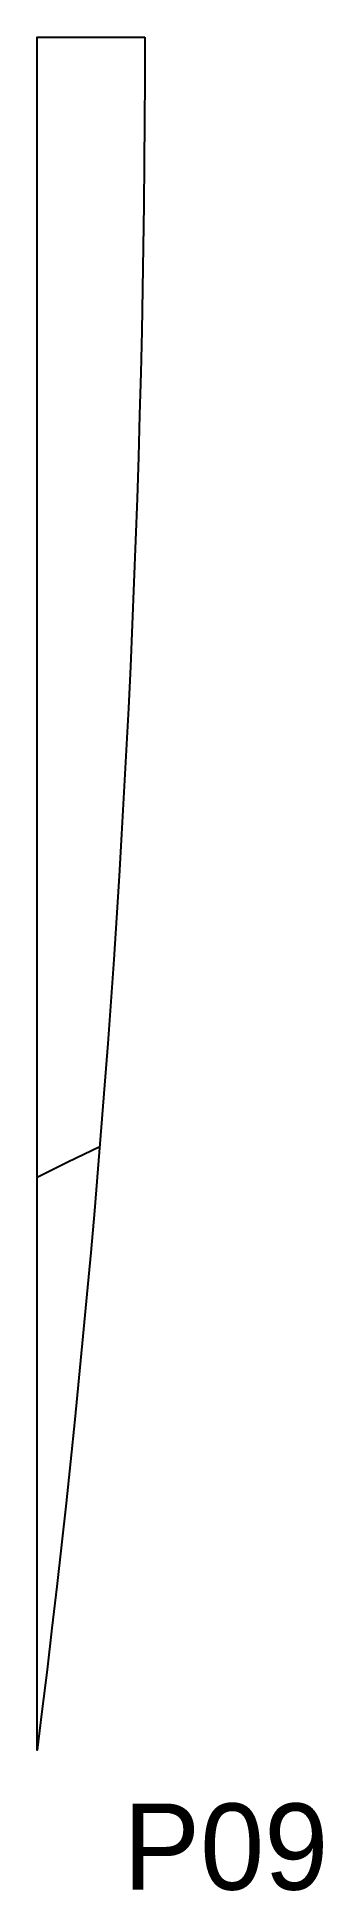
# Model space of a CAD drawing. Header units: millimetres. Extents: x 0 to 133, y 39 to 900.
import ezdxf

# ---------------------------------------------------------------- set-up
doc = ezdxf.new("R2010")
doc.units = ezdxf.units.MM
for name, color, linetype in [('CUT', 1, 'Continuous'), ('HOUR', 7, 'Continuous'), ('ID', 3, 'Continuous')]:
    doc.layers.add(name, color=color, linetype=linetype)

msp = doc.modelspace()

# ---------------------------------------------------------------- linework, layer by layer
at = {"layer": 'CUT'}
msp.add_lwpolyline([(50, 900), (49.97, 880.52), (49.88, 861.04), (49.73, 841.56), (49.52, 822.08), (49.25, 802.6), (48.92, 783.12), (48.54, 763.64), (48.09, 744.16), (47.58, 724.69), (47.01, 705.21), (46.38, 685.74), (45.7, 666.27), (44.95, 646.81), (44.14, 627.34), (43.28, 607.88), (42.35, 588.42), (41.37, 568.96), (40.32, 549.51), (39.21, 530.06), (38.05, 510.61), (36.83, 491.17), (35.54, 471.73), (34.2, 452.3), (32.79, 432.87), (31.33, 413.44), (29.81, 394.02), (28.23, 374.6), (26.59, 355.19), (24.88, 335.78), (23.12, 316.38), (21.3, 296.98), (19.42, 277.59), (17.48, 258.21), (15.49, 238.83), (13.43, 219.46), (11.31, 200.09), (9.13, 180.73), (6.9, 161.38), (4.6, 142.03), (2.25, 122.69), (0, 104.72), (0, 900), (50, 900)], close=True, dxfattribs=at)
at = {"layer": 'HOUR'}
msp.add_lwpolyline([(29.06, 384.88), (14.32, 377.67), (0, 370.65)], dxfattribs=at)

# ---------------------------------------------------------------- texts
at = {"layer": 'ID'}
msp.add_text('P09', height=40, dxfattribs=at).set_placement((40, 40))

doc.saveas('drawing.dxf')
